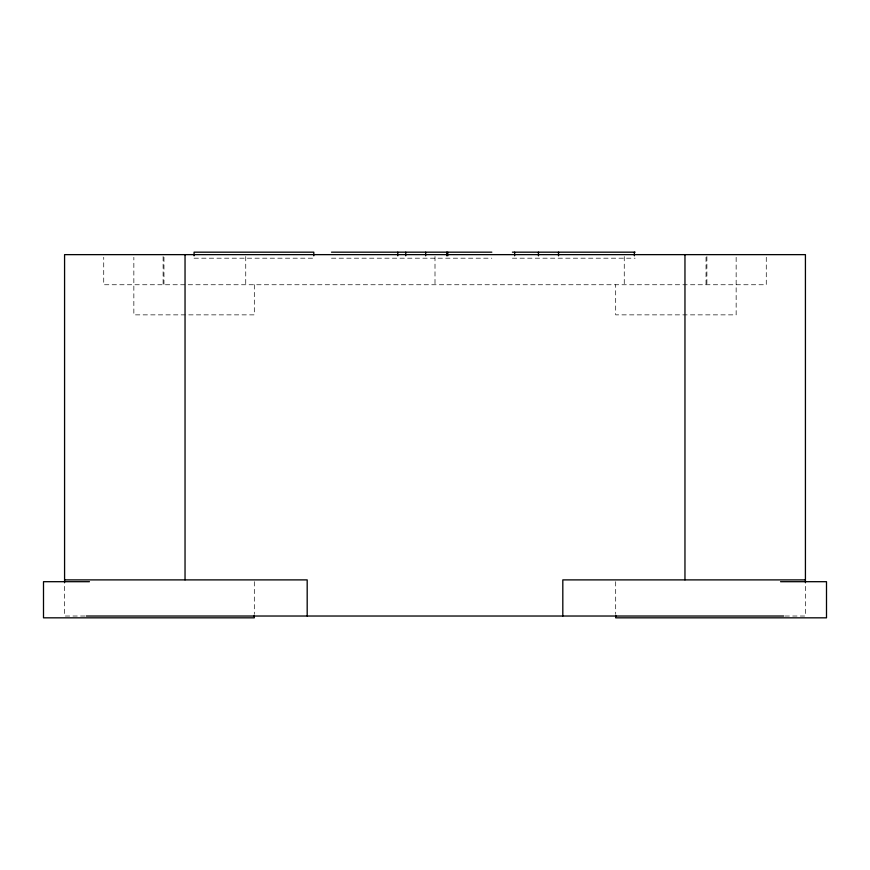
<?xml version="1.0" encoding="UTF-8"?>
<svg xmlns="http://www.w3.org/2000/svg" width="870" height="870" viewBox="0 0 870 870"><rect width="100%" height="100%" fill="white"/><g stroke="black" fill="none" stroke-linecap="round" stroke-linejoin="round"><path stroke-width="0.65" stroke-dasharray="4.35 3.26" d="M194.075 258.194L313.798 258.194M331.503 258.194L491.833 258.194M512.419 258.194L635.111 258.194M84.912 616.025L64.576 616.025L64.576 582.563M785.088 616.025L805.424 616.025L805.424 582.563M766.274 257.259L766.274 284.751L103.726 284.751L103.726 257.259M736.15 257.313L736.15 314.864L615.688 314.864L615.688 284.751M706.886 256.519L706.886 284.751M706.038 257.259L706.038 284.751M624.258 256.519L624.258 284.751M615.688 581.693L615.688 613.818M435 256.519L435 284.751M254.312 284.751L254.312 314.864L133.849 314.864L133.849 257.313M254.312 581.693L254.312 613.818M245.742 256.519L245.742 284.751M163.962 257.259L163.962 284.751M163.114 256.519L163.114 284.751"/><path stroke-width="1.3" d="M331.503 252.169L491.833 252.169M512.419 252.169L635.111 252.169M64.576 579.888L307.186 579.888L307.186 616.025M805.424 579.888L562.814 579.888L562.814 616.025M89.447 581.693L43.5 581.693L43.5 617.83L254.312 617.83L254.312 615.155M780.553 581.693L826.5 581.693L826.5 617.83L615.688 617.83L615.688 615.155M86.271 616.025L783.729 616.025M805.424 582.563L805.424 254.638L64.576 254.638L64.576 582.563M684.962 254.638L684.962 579.888M634.371 252.169L634.371 255.791M558.518 252.169L558.518 255.791M538.443 252.169L538.443 255.791M514.649 252.169L514.649 255.791M447.767 252.169L447.767 255.791M446.712 252.169L446.712 255.791M425.669 252.169L425.669 255.791M405.746 252.169L405.746 255.791M397.775 252.169L397.775 255.791M313.798 255.791L313.798 252.169L194.075 252.169L194.075 255.791M185.038 254.638L185.038 579.888"/></g></svg>
